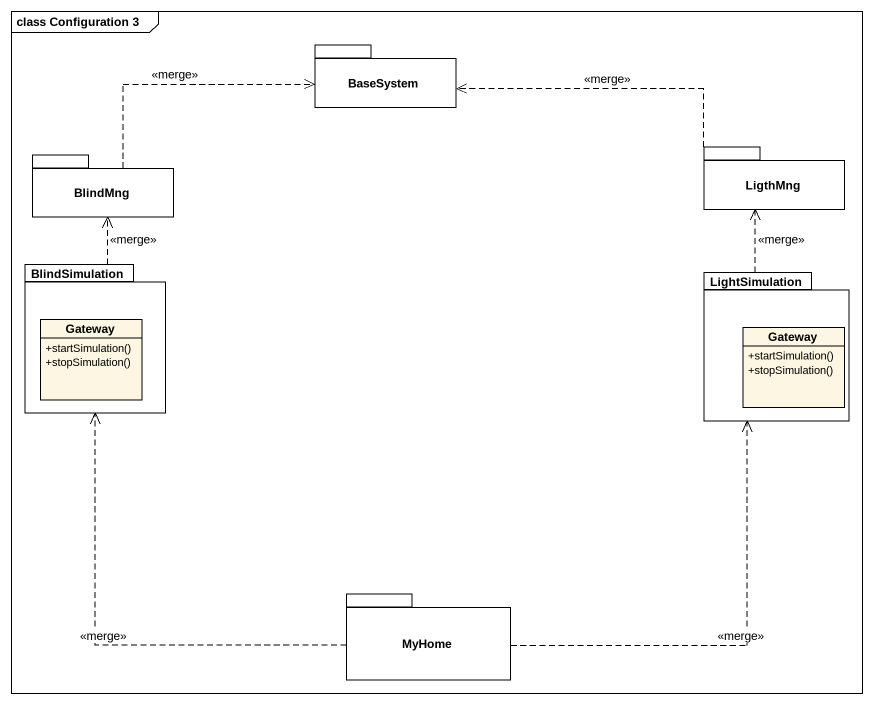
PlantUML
@startuml
mainframe class Configuration 3
hide circle
hide empty members
skinparam classAttributeIconSize 0
package BaseSystem #FFFFFF {
}
package BlindMng #FFFFFF {
}
package LigthMng #FFFFFF {
}
package BlindSimulation #FFFFFF {
  class Gateway {
    +startSimulation()
    +stopSimulation()
  }
}
package LightSimulation #FFFFFF {
  class "Gateway" as Gateway_2 {
    +startSimulation()
    +stopSimulation()
  }
}
package MyHome #FFFFFF {
}
BlindMng .right.> BaseSystem : <<merge>>
LigthMng .left.> BaseSystem : <<merge>>
BlindSimulation .up.> BlindMng : <<merge>>
LightSimulation .up.> LigthMng : <<merge>>
MyHome .up.> BlindSimulation : <<merge>>
MyHome .up.> LightSimulation : <<merge>>
@enduml
